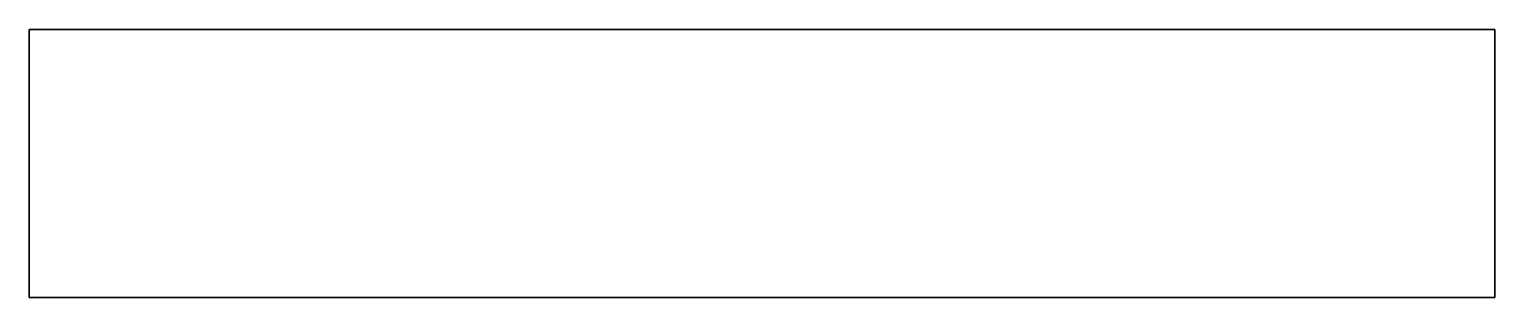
# Model space of a CAD drawing. Header units: inches. Extents: x 0 to 175, y 0 to 32.
import ezdxf

# ---------------------------------------------------------------- set-up
doc = ezdxf.new("R2010")
doc.units = ezdxf.units.IN
doc.header["$MEASUREMENT"] = 0
doc.layers.add('SIMUMAK Visible (ISO)', color=7, linetype='Continuous', lineweight=35)

# ---------------------------------------------------------------- blocks, each defined once
blk = doc.blocks.new('3DF-V016-REPINFS01_Sheet_2_3DF-V016-REPINFS01')
at = {"layer": 'SIMUMAK Visible (ISO)'}
for p, q in [((-87.5, 16), (-87.5, -16)), ((87.5, 16), (-87.5, 16)), ((87.5, -16), (87.5, 16)), ((-87.5, -16), (87.5, -16))]:
    blk.add_line(p, q, dxfattribs=at)

msp = doc.modelspace()

# ---------------------------------------------------------------- block references
msp.add_blockref('3DF-V016-REPINFS01_Sheet_2_3DF-V016-REPINFS01', (87.5, 16))

doc.saveas('drawing.dxf')
